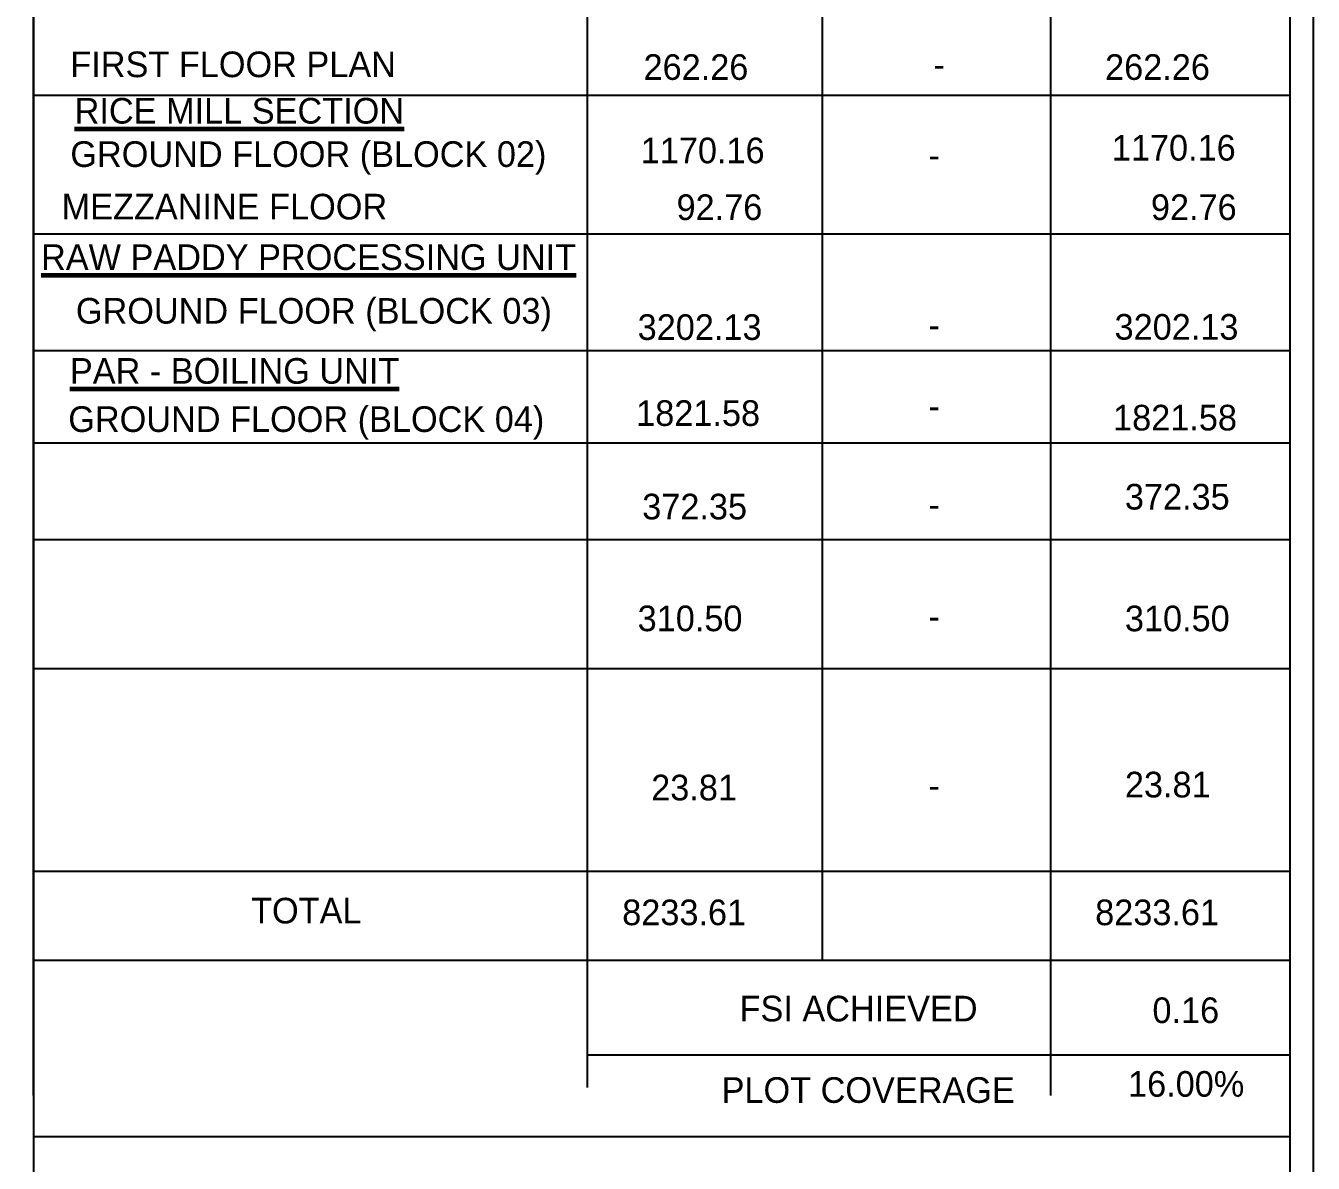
# Model space of a CAD drawing. Header units: metres. Extents: x 1422408 to 2565053, y 3723 to 80428.
# Drawn here: x 2267447.4 to 2267622.6, y 3997.8 to 4152.6 of the extents above; entities that cross this region are included whole.
import ezdxf

# ---------------------------------------------------------------- set-up
doc = ezdxf.new("R2010")
doc.units = ezdxf.units.M
doc.header["$LTSCALE"] = 3.5
doc.header["$MEASUREMENT"] = 0
doc.layers.get('0').update_dxf_attribs({"linetype": 'CONTINUOUS'})
doc.styles.add('THIN', font='GOTHIC.TTF', dxfattribs={"height": 1})

msp = doc.modelspace()

# ---------------------------------------------------------------- linework, layer by layer
for p, q in [((2267523.84753, 4008.09441), (2267523.84753, 4178.34031)), ((2267555.82433, 4025.36628), (2267555.82433, 4178.34031)), ((2267586.90535, 4006.99499), (2267586.90535, 4178.34031)), ((2267619.40972, 4037.48469), (2267448.45491, 4037.48469)), ((2267619.40972, 4025.36628), (2267448.45491, 4025.36628)), ((2267619.40972, 4012.50257), (2267523.84753, 4012.50257)), ((2267619.40972, 4001.38061), (2267448.45491, 4001.38061)), ((2267610.43081, 4001.38061), (2267449.89755, 4001.38061))]:
    msp.add_line(p, q)
at = {"color": 1, "ltscale": 0.05}
for points in [[(2267048.90355, 4266.29222), (2267622.60644, 4266.29222), (2267622.60644, 3723.12166), (2267048.90355, 3723.12166)], [(2267052.10028, 4263.09549), (2267619.40972, 4263.09549), (2267619.40972, 3726.31839), (2267052.10028, 3726.31839)]]:
    msp.add_lwpolyline(points, close=True, dxfattribs=at)
msp.add_lwpolyline([(2267448.45491, 4263.09549), (2267448.45491, 3726.31839)], dxfattribs=at)
msp.add_lwpolyline([(2267448.45491, 4006.99499), (2267448.45491, 4178.34031)])
at = {"ltscale": 0.05}
for points in [[(2267448.45491, 4143.10635), (2267619.40972, 4143.10635)], [(2267448.45491, 4124.23908), (2267619.40972, 4124.23908)], [(2267448.45491, 4108.36865), (2267619.40972, 4108.36865)], [(2267448.45491, 4095.79821), (2267619.40972, 4095.79821)], [(2267448.45491, 4082.68285), (2267619.40972, 4082.68285)], [(2267448.45491, 4065.09532), (2267619.40972, 4065.09532)]]:
    msp.add_lwpolyline(points, dxfattribs=at)

# ---------------------------------------------------------------- texts
at = {"lineweight": 60, "style": 'THIN'}
for s, height, p in [('FIRST FLOOR PLAN', 3.488031, (2267453.44961, 4145.56574)), ('262.26', 3.488031, (2267531.46535, 4145.19587)), ('262.26', 3.488031, (2267594.28262, 4145.19587)), ('-', 3.48803, (2267570.93894, 4145.552)), ('%%URICE MILL SECTION', 3.488031, (2267454.03584, 4139.24694)), ('1170.16', 3.488031, (2267531.08227, 4133.84945)), ('1170.16', 3.488031, (2267595.20013, 4134.21283)), ('GROUND FLOOR (BLOCK 02)', 3.488031, (2267453.44961, 4133.35185)), ('-', 3.48803, (2267570.25293, 4133.2147)), ('MEZZANINE FLOOR ', 3.488031, (2267452.25981, 4126.2056)), ('92.76', 3.488031, (2267535.95474, 4126.12974)), ('92.76', 3.488031, (2267600.52034, 4126.12974)), ('%%URAW PADDY PROCESSING UNIT', 3.488031, (2267449.46286, 4119.33376)), ('GROUND FLOOR (BLOCK 03)', 3.488031, (2267454.20278, 4112.02945)), ('3202.13', 3.488031, (2267530.66325, 4109.81555)), ('3202.13', 3.488031, (2267595.57189, 4109.84682)), ('-', 3.48803, (2267570.25293, 4110.11174)), ('%%UPAR - BOILING UNIT', 3.488031, (2267453.38943, 4103.85537)), ('GROUND FLOOR (BLOCK 04)', 3.488031, (2267453.1662, 4097.2934)), ('1821.58', 3.488031, (2267530.46306, 4098.1153)), ('-', 3.48803, (2267570.25293, 4099.07784)), ('1821.58', 3.488031, (2267595.3717, 4097.4967)), ('372.35', 3.488031, (2267596.97925, 4086.73718)), ('372.35', 3.488031, (2267531.28683, 4085.39623)), ('-', 3.48803, (2267570.25293, 4085.69242)), ('310.50', 3.488031, (2267530.66325, 4070.18605)), ('310.50', 3.488031, (2267596.97925, 4070.17521)), ('-', 3.48803, (2267570.25293, 4070.48224)), ('23.81', 3.488031, (2267532.50838, 4047.16575)), ('23.81', 3.488031, (2267596.97925, 4047.57174)), ('-', 3.48803, (2267570.25293, 4047.46194)), ('TOTAL', 3.488031, (2267478.04977, 4030.42211)), ('8233.61', 3.488031, (2267528.56257, 4030.18706)), ('8233.61', 3.488031, (2267592.93441, 4030.18706)), ('FSI ACHIEVED', 3.488031, (2267544.53234, 4017.09601)), ('0.16', 3.488031, (2267600.7255, 4016.8684)), ('PLOT COVERAGE', 3.488031, (2267542.08584, 4006.01342)), ('16.00%%%', 3.488031, (2267597.40826, 4006.84587))]:
    msp.add_text(s, height=height, dxfattribs=at).set_placement(p)

doc.saveas('drawing.dxf')
